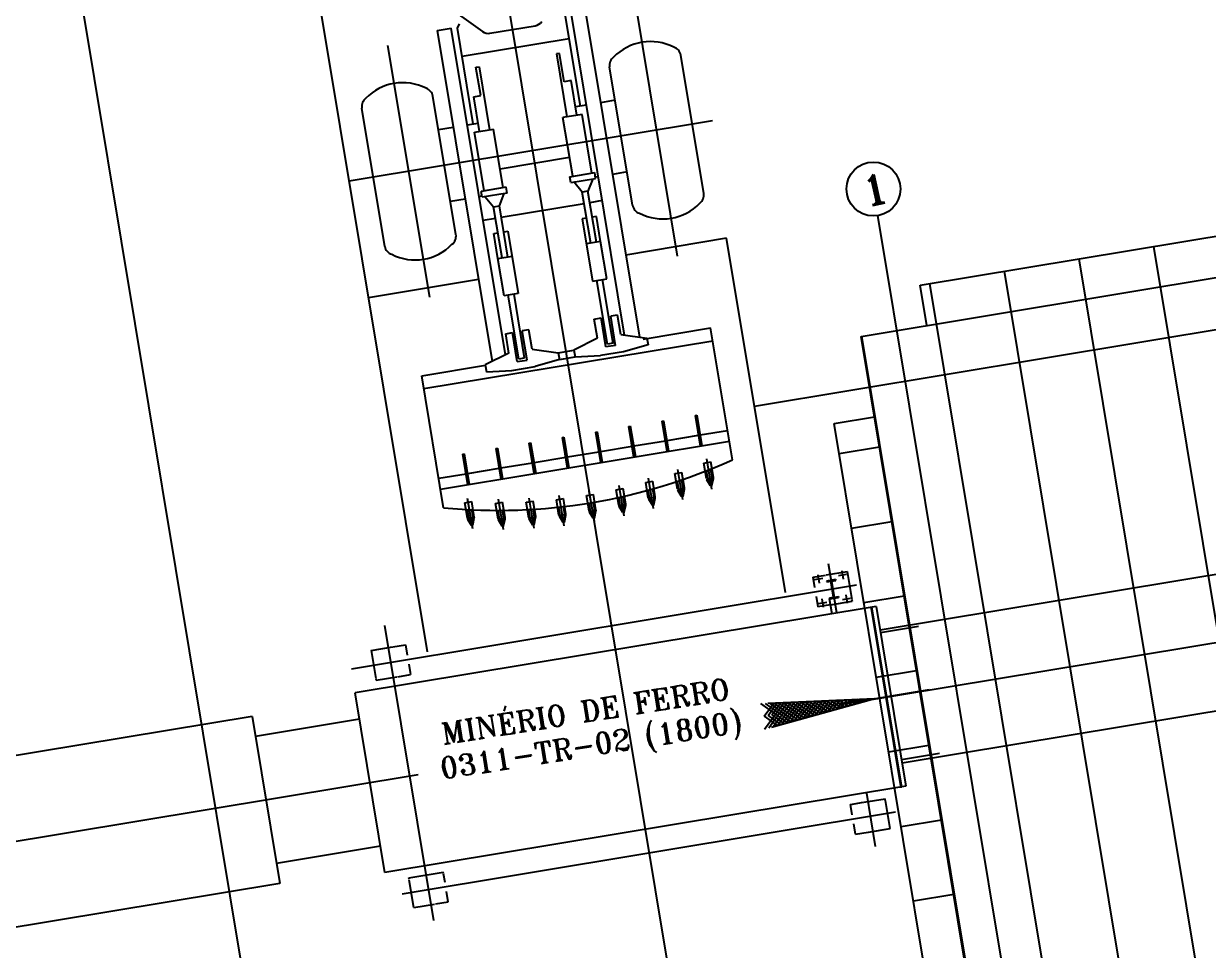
# Model space of a CAD drawing. Header units: millimetres. Extents: x -16232 to 52632, y -3739 to 20678.
# Drawn here: x 20314.3 to 20582.8, y 11947.2 to 12157.4 of the extents above; entities that cross this region are included whole.
import ezdxf
from ezdxf.enums import TextEntityAlignment as Align

# ---------------------------------------------------------------- set-up
doc = ezdxf.new("R2010")
doc.units = ezdxf.units.MM
doc.header["$LTSCALE"] = 300
doc.header["$MEASUREMENT"] = 0
doc.layers.add('CINZA-8', color=8, linetype='Continuous')
doc.styles.add('ROMANT', font='ROMANT', dxfattribs={"height": 0.2})

msp = doc.modelspace()

# ---------------------------------------------------------------- hatches: boundary and pattern name
at = {"layer": 'CINZA-8'}
h = msp.add_hatch(dxfattribs=at)
h.set_pattern_fill('LINE', color=256, scale=5.40113, angle=9.4254, style=0)
h.set_pattern_definition([(9.4254, (21588.958, 13735.794), (-2.80831, 16.91707), [])])
h.paths.add_polyline_path([(20508.214, 12061.748), (20499.073, 12060.23), (20535.019, 11843.692), (20544.16, 11845.209)])

# ---------------------------------------------------------------- linework, layer by layer
for p, q in [((20508.394, 12019.943), (23674.73, 12545.569)), ((20513.404, 11989.763), (23679.74, 12515.389)), ((20502.405, 12003.443), (22956.257, 12410.793)), ((20465.85, 11910.645), (20403.617, 12285.537)), ((20479.962, 12070.641), (21509.207, 12241.5)), ((20390.75, 11780.823), (20315.486, 12234.211)), ((20377.493, 12185.048), (20405.735, 12014.922)), ((20409.026, 12162.238), (20418.266, 12155.63)), ((20450.488, 12086.787), (20438.191, 12160.867)), ((20441.375, 12161.395), (20453.838, 12086.317)), ((20462.504, 12104.678), (20453.022, 12161.796)), ((20440.463, 12138.704), (20436.858, 12160.424)), ((20407.994, 12155.854), (20411.179, 12156.383)), ((20407.994, 12155.854), (20420.458, 12080.776)), ((20423.476, 12082.303), (20411.179, 12156.383)), ((20412.583, 12156.395), (20413.042, 12157.398)), ((20416.189, 12134.674), (20412.583, 12156.395)), ((20419.973, 12155.233), (20430.239, 12156.938)), ((20413.638, 12150.037), (20437.913, 12154.066)), ((20406.324, 12095.352), (20396.842, 12152.47)), ((20435.74, 12150.658), (20435.032, 12150.54)), ((20435.032, 12150.54), (20437.401, 12136.266)), ((20436.809, 12144.219), (20435.74, 12150.658)), ((20468.424, 12118.893), (20463.218, 12150.256)), ((20416.796, 12147.513), (20417.505, 12147.631)), ((20417.865, 12141.074), (20416.796, 12147.513)), ((20417.505, 12147.631), (20419.874, 12133.357)), ((20452.308, 12116.218), (20447.102, 12147.581)), ((20438.39, 12144.481), (20436.809, 12144.219)), ((20439.69, 12136.646), (20438.39, 12144.481)), ((20412.244, 12109.567), (20407.038, 12140.93)), ((20416.284, 12140.812), (20417.865, 12141.074)), ((20417.585, 12132.977), (20416.284, 12140.812)), ((20448.358, 12140.015), (20445.016, 12139.46)), ((20396.129, 12106.892), (20390.922, 12138.255)), ((20440.84, 12136.837), (20436.517, 12136.119)), ((20441.832, 12138.931), (20439.379, 12138.524)), ((20443.05, 12123.524), (20440.84, 12136.837)), ((20470.431, 12135.34), (20388.016, 12121.659)), ((20408.294, 12133.364), (20411.636, 12133.919)), ((20414.82, 12134.447), (20417.273, 12134.855)), ((20438.727, 12122.806), (20436.517, 12136.119)), ((20416.435, 12132.786), (20420.759, 12133.503)), ((20418.645, 12119.473), (20416.435, 12132.786)), ((20422.969, 12120.19), (20420.759, 12133.503)), ((20422.253, 12124.503), (20438.011, 12127.119)), ((20438.082, 12122.699), (20443.708, 12123.633)), ((20443.926, 12122.321), (20443.708, 12123.633)), ((20451.052, 12123.784), (20447.71, 12123.229)), ((20423.613, 12120.297), (20417.988, 12119.364)), ((20423.831, 12118.985), (20423.613, 12120.297)), ((20438.3, 12121.387), (20438.082, 12122.699)), ((20438.3, 12121.387), (20443.926, 12122.321)), ((20440.871, 12119.21), (20438.945, 12121.494)), ((20443.268, 12122.211), (20442.186, 12119.406)), ((20444.526, 12122.701), (20443.88, 12122.594)), ((20410.988, 12117.133), (20414.33, 12117.688)), ((20417.514, 12118.217), (20418.16, 12118.324)), ((20418.206, 12118.051), (20417.988, 12119.364)), ((20423.831, 12118.985), (20418.206, 12118.051)), ((20418.863, 12118.16), (20420.793, 12115.855)), ((20422.101, 12116.094), (20423.187, 12118.878)), ((20442.799, 12107.597), (20440.871, 12119.21)), ((20442.186, 12119.406), (20440.875, 12119.189)), ((20444.11, 12107.815), (20442.186, 12119.406)), ((20517.479, 12098.082), (20642.322, 12118.807)), ((20420.793, 12115.855), (20422.105, 12116.073)), ((20422.718, 12104.263), (20420.793, 12115.855)), ((20424.029, 12104.481), (20422.101, 12116.094)), ((20441.309, 12116.574), (20422.539, 12113.458)), ((20445.43, 12117.258), (20442.62, 12116.792)), ((20421.227, 12113.241), (20418.418, 12112.774)), ((20441.848, 12113.324), (20440.888, 12113.165)), ((20440.888, 12113.165), (20443.241, 12098.991)), ((20444.094, 12113.697), (20443.16, 12113.542)), ((20445.045, 12107.97), (20444.094, 12113.697)), ((20558.568, 11808.681), (20507.904, 12113.876)), ((20420.832, 12109.836), (20421.767, 12109.991)), ((20421.783, 12104.108), (20420.832, 12109.836)), ((20423.078, 12110.208), (20424.039, 12110.368)), ((20424.039, 12110.368), (20426.392, 12096.194)), ((20504.11, 12086.47), (20643.839, 12109.666)), ((20445.045, 12107.97), (20441.839, 12107.437)), ((20446.447, 12099.523), (20445.045, 12107.97)), ((20473.602, 12108.727), (20450.748, 12104.933)), ((20486.937, 12028.402), (20473.602, 12108.727)), ((20615.489, 11835.513), (20570.442, 12106.874)), ((20421.783, 12104.108), (20424.989, 12104.64)), ((20423.185, 12095.661), (20421.783, 12104.108)), ((20598.572, 11832.705), (20553.525, 12104.066)), ((20417.367, 12099.392), (20392.4, 12095.247)), ((20443.241, 12098.991), (20446.447, 12099.523)), ((20446.601, 12084.694), (20444.201, 12099.15)), ((20447.912, 12084.911), (20445.513, 12099.368)), ((20581.655, 11829.897), (20536.608, 12101.258)), ((20426.392, 12096.194), (20423.185, 12095.661)), ((20518.997, 12088.942), (20517.479, 12098.082)), ((20564.738, 11827.089), (20519.69, 12098.449)), ((20426.52, 12081.36), (20424.12, 12095.816)), ((20427.831, 12081.578), (20425.431, 12096.034)), ((20448.88, 12091.286), (20447.358, 12091.033)), ((20448.452, 12084.445), (20447.358, 12091.033)), ((20449.607, 12086.91), (20448.88, 12091.286)), ((20443.626, 12090.413), (20445.148, 12090.666)), ((20444.352, 12086.038), (20443.626, 12090.413)), ((20446.242, 12084.078), (20445.148, 12090.666)), ((20454.666, 12085.844), (20469.998, 12088.389)), ((20474.961, 12058.495), (20469.998, 12088.389)), ((20404.975, 12074.624), (20470.478, 12085.497)), ((20423.544, 12087.08), (20425.066, 12087.332)), ((20424.27, 12082.704), (20423.544, 12087.08)), ((20426.16, 12080.745), (20425.066, 12087.332)), ((20428.799, 12087.952), (20427.276, 12087.699)), ((20428.37, 12081.112), (20427.276, 12087.699)), ((20429.525, 12083.577), (20428.799, 12087.952)), ((20444.352, 12086.038), (20438.998, 12083.331)), ((20449.607, 12086.91), (20455.548, 12086.078)), ((20455.548, 12086.078), (20455.801, 12084.554)), ((20546.122, 11833.391), (20504.11, 12086.47)), ((20546.303, 11833.421), (20504.291, 12086.5)), ((20424.27, 12082.704), (20418.917, 12079.997)), ((20429.525, 12083.577), (20435.466, 12082.744)), ((20435.466, 12082.744), (20438.998, 12083.331)), ((20435.466, 12082.744), (20435.719, 12081.22)), ((20438.998, 12083.331), (20439.251, 12081.807)), ((20450.26, 12082.977), (20445.005, 12082.105)), ((20448.452, 12084.445), (20446.242, 12084.078)), ((20447.912, 12084.911), (20446.601, 12084.694)), ((20455.801, 12084.554), (20450.26, 12082.977)), ((20418.917, 12079.997), (20419.17, 12078.473)), ((20426.16, 12080.745), (20428.37, 12081.112)), ((20426.52, 12081.36), (20427.831, 12081.578)), ((20435.719, 12081.22), (20430.178, 12079.644)), ((20435.719, 12081.22), (20439.251, 12081.807)), ((20439.251, 12081.807), (20445.005, 12082.105)), ((20404.495, 12077.515), (20418.931, 12079.912)), ((20409.458, 12047.621), (20404.495, 12077.515)), ((20419.17, 12078.473), (20424.923, 12078.771)), ((20424.923, 12078.771), (20430.178, 12079.644)), ((20458.998, 12067.279), (20459.38, 12067.342)), ((20460.149, 12060.344), (20458.998, 12067.279)), ((20460.531, 12060.408), (20459.38, 12067.342)), ((20466.528, 12068.529), (20466.911, 12068.592)), ((20467.679, 12061.595), (20466.528, 12068.529)), ((20468.062, 12061.658), (20466.911, 12068.592)), ((20498.002, 12066.682), (20507.143, 12068.2)), ((20533.948, 11850.144), (20498.002, 12066.682)), ((20443.936, 12064.778), (20444.319, 12064.842)), ((20445.087, 12057.844), (20443.936, 12064.778)), ((20445.47, 12057.908), (20444.319, 12064.842)), ((20451.467, 12066.028), (20451.849, 12066.092)), ((20452.618, 12059.094), (20451.467, 12066.028)), ((20453.001, 12059.158), (20451.849, 12066.092)), ((20460.12, 12062.886), (20467.268, 12064.073)), ((20467.651, 12064.137), (20473.853, 12065.166)), ((20408.762, 12051.814), (20474.265, 12062.688)), ((20428.875, 12062.278), (20429.257, 12062.342)), ((20430.026, 12055.344), (20428.875, 12062.278)), ((20430.408, 12055.407), (20429.257, 12062.342)), ((20436.405, 12063.528), (20436.788, 12063.592)), ((20437.556, 12056.594), (20436.405, 12063.528)), ((20437.939, 12056.657), (20436.788, 12063.592)), ((20445.058, 12060.386), (20452.207, 12061.573)), ((20452.589, 12061.636), (20459.737, 12062.823)), ((20413.813, 12059.778), (20414.196, 12059.841)), ((20414.964, 12052.844), (20413.813, 12059.778)), ((20415.347, 12052.907), (20414.196, 12059.841)), ((20421.344, 12061.028), (20421.726, 12061.091)), ((20422.495, 12054.094), (20421.344, 12061.028)), ((20422.877, 12054.157), (20421.726, 12061.091)), ((20429.997, 12057.886), (20437.145, 12059.072)), ((20437.528, 12059.136), (20444.676, 12060.323)), ((20470.269, 12051.841), (20469.133, 12058.682)), ((20414.935, 12055.386), (20422.083, 12056.572)), ((20422.466, 12056.636), (20429.614, 12057.822)), ((20463.7, 12049.462), (20462.564, 12056.303)), ((20468.478, 12057.74), (20470.058, 12058.002)), ((20469.06, 12054.233), (20468.478, 12057.74)), ((20468.771, 12055.974), (20470.351, 12056.237)), ((20469.361, 12054.221), (20469.062, 12056.023)), ((20470.64, 12054.495), (20470.058, 12058.002)), ((20470.359, 12054.387), (20470.06, 12056.188)), ((20408.35, 12054.292), (20414.553, 12055.322)), ((20455.278, 12053.348), (20456.858, 12053.61)), ((20455.86, 12049.841), (20455.278, 12053.348)), ((20457.069, 12047.448), (20455.933, 12054.29)), ((20457.44, 12050.103), (20456.858, 12053.61)), ((20461.909, 12055.361), (20463.488, 12055.624)), ((20462.491, 12051.854), (20461.909, 12055.361)), ((20462.202, 12053.596), (20463.781, 12053.858)), ((20462.791, 12051.843), (20462.492, 12053.644)), ((20464.071, 12052.116), (20463.488, 12055.624)), ((20463.79, 12052.008), (20463.491, 12053.81)), ((20469.984, 12052.578), (20469.157, 12053.968)), ((20469.361, 12054.221), (20470.355, 12054.386)), ((20469.991, 12052.603), (20469.406, 12054.062)), ((20470.286, 12052.652), (20470.368, 12054.222)), ((20470.301, 12052.631), (20470.634, 12054.213)), ((20441.84, 12050.392), (20443.42, 12050.654)), ((20443.631, 12044.492), (20442.495, 12051.334)), ((20444.002, 12047.147), (20443.42, 12050.654)), ((20448.589, 12051.693), (20450.168, 12051.955)), ((20449.171, 12048.186), (20448.589, 12051.693)), ((20450.38, 12045.793), (20449.244, 12052.635)), ((20450.751, 12048.448), (20450.168, 12051.955)), ((20455.571, 12051.582), (20457.151, 12051.844)), ((20456.161, 12049.829), (20455.862, 12051.631)), ((20457.159, 12049.995), (20456.86, 12051.796)), ((20463.414, 12050.2), (20462.588, 12051.589)), ((20462.791, 12051.843), (20463.785, 12052.008)), ((20463.422, 12050.224), (20462.836, 12051.683)), ((20463.716, 12050.273), (20463.799, 12051.843)), ((20463.731, 12050.252), (20464.064, 12051.834)), ((20470.158, 12052.509), (20470.158, 12052.509)), ((20414.257, 12048.739), (20415.836, 12049.001)), ((20414.839, 12045.232), (20414.257, 12048.739)), ((20416.048, 12042.84), (20414.912, 12049.681)), ((20416.419, 12045.494), (20415.836, 12049.001)), ((20421.242, 12048.61), (20422.822, 12048.873)), ((20421.825, 12045.103), (20421.242, 12048.61)), ((20423.033, 12042.711), (20421.898, 12049.553)), ((20423.404, 12045.365), (20422.822, 12048.873)), ((20428.168, 12048.847), (20429.747, 12049.11)), ((20428.75, 12045.34), (20428.168, 12048.847)), ((20429.959, 12042.948), (20428.823, 12049.789)), ((20430.33, 12045.602), (20429.747, 12049.11)), ((20435.033, 12049.443), (20436.613, 12049.705)), ((20435.615, 12045.935), (20435.033, 12049.443)), ((20435.326, 12047.677), (20436.906, 12047.939)), ((20436.824, 12043.543), (20435.688, 12050.385)), ((20437.195, 12046.198), (20436.613, 12049.705)), ((20436.914, 12046.09), (20436.615, 12047.891)), ((20442.422, 12046.884), (20441.84, 12050.392)), ((20442.133, 12048.626), (20443.713, 12048.888)), ((20442.723, 12046.873), (20442.424, 12048.674)), ((20443.721, 12047.039), (20443.422, 12048.84)), ((20448.882, 12049.927), (20450.462, 12050.189)), ((20449.471, 12048.174), (20449.172, 12049.975)), ((20450.094, 12046.531), (20449.268, 12047.92)), ((20449.471, 12048.174), (20450.465, 12048.339)), ((20450.102, 12046.555), (20449.516, 12048.015)), ((20450.47, 12048.34), (20450.171, 12050.141)), ((20450.396, 12046.604), (20450.479, 12048.175)), ((20450.411, 12046.584), (20450.745, 12048.165)), ((20456.784, 12048.186), (20455.957, 12049.575)), ((20456.161, 12049.829), (20457.155, 12049.994)), ((20456.792, 12048.21), (20456.206, 12049.67)), ((20456.958, 12048.117), (20456.958, 12048.117)), ((20457.086, 12048.259), (20457.169, 12049.83)), ((20457.101, 12048.239), (20457.434, 12049.821)), ((20463.589, 12050.13), (20463.589, 12050.13)), ((20414.55, 12046.973), (20416.129, 12047.236)), ((20415.139, 12045.221), (20414.84, 12047.022)), ((20415.139, 12045.221), (20416.133, 12045.385)), ((20416.138, 12045.386), (20415.839, 12047.187)), ((20416.064, 12043.651), (20416.147, 12045.221)), ((20416.079, 12043.63), (20416.412, 12045.212)), ((20421.535, 12046.845), (20423.115, 12047.107)), ((20422.125, 12045.092), (20421.826, 12046.893)), ((20422.125, 12045.092), (20423.119, 12045.257)), ((20423.124, 12045.258), (20422.825, 12047.059)), ((20423.05, 12043.522), (20423.133, 12045.092)), ((20423.065, 12043.501), (20423.398, 12045.083)), ((20428.461, 12047.082), (20430.04, 12047.344)), ((20429.05, 12045.329), (20428.751, 12047.13)), ((20429.673, 12043.686), (20428.847, 12045.075)), ((20429.05, 12045.329), (20430.044, 12045.494)), ((20429.681, 12043.71), (20429.095, 12045.169)), ((20430.049, 12045.494), (20429.75, 12047.296)), ((20429.975, 12043.759), (20430.058, 12045.329)), ((20429.99, 12043.738), (20430.323, 12045.32)), ((20435.916, 12045.924), (20435.617, 12047.725)), ((20436.539, 12044.281), (20435.712, 12045.67)), ((20435.916, 12045.924), (20436.91, 12046.089)), ((20436.547, 12044.305), (20435.961, 12045.765)), ((20436.841, 12044.354), (20436.924, 12045.924)), ((20436.856, 12044.334), (20437.189, 12045.915)), ((20443.346, 12045.23), (20442.519, 12046.619)), ((20442.723, 12046.873), (20443.717, 12047.038)), ((20443.353, 12045.254), (20442.768, 12046.714)), ((20443.52, 12045.16), (20443.52, 12045.16)), ((20443.648, 12045.303), (20443.73, 12046.873)), ((20443.663, 12045.282), (20443.996, 12046.864)), ((20450.269, 12046.462), (20450.269, 12046.462)), ((20415.762, 12043.577), (20414.936, 12044.967)), ((20415.77, 12043.602), (20415.184, 12045.061)), ((20415.937, 12043.508), (20415.937, 12043.508)), ((20422.748, 12043.449), (20421.922, 12044.838)), ((20422.756, 12043.473), (20422.17, 12044.932)), ((20422.922, 12043.379), (20422.923, 12043.379)), ((20429.848, 12043.616), (20429.848, 12043.616)), ((20436.713, 12044.211), (20436.713, 12044.211)), ((20496.671, 12034.944), (20498.509, 12023.871)), ((20493.166, 12031.87), (20496.058, 12032.35)), ((20493.166, 12031.87), (20493.559, 12029.502)), ((20494.307, 12032.425), (20494.621, 12030.537)), ((20496.202, 12032.374), (20500.981, 12033.167)), ((20500.825, 12032.466), (20498.954, 12032.155)), ((20499.721, 12033.323), (20500.034, 12031.436)), ((20500.981, 12033.167), (20502.031, 12026.84)), ((20503.043, 12030.033), (20388.591, 12011.033)), ((20495.411, 12031.567), (20493.54, 12031.257)), ((20498.313, 12031.334), (20496.283, 12030.997)), ((20496.283, 12030.997), (20496.319, 12030.78)), ((20496.319, 12030.78), (20497.266, 12030.937)), ((20497.868, 12027.31), (20497.266, 12030.937)), ((20497.401, 12030.96), (20498.349, 12031.117)), ((20497.401, 12030.96), (20498.004, 12027.333)), ((20498.313, 12031.334), (20498.349, 12031.117)), ((20493.896, 12027.471), (20494.289, 12025.103)), ((20495.213, 12026.973), (20495.526, 12025.085)), ((20496.921, 12027.153), (20497.868, 12027.31)), ((20496.921, 12027.153), (20496.957, 12026.937)), ((20496.957, 12026.937), (20498.987, 12027.274)), ((20497.536, 12023.446), (20496.957, 12026.937)), ((20497.181, 12025.583), (20502.104, 12026.4)), ((20498.004, 12027.333), (20498.951, 12027.49)), ((20498.951, 12027.49), (20498.987, 12027.274)), ((20501.73, 12027.014), (20499.859, 12026.703)), ((20500.626, 12027.871), (20500.939, 12025.984)), ((20502.043, 12026.765), (20502.104, 12026.4)), ((20507.519, 12025.213), (20389.399, 12005.605)), ((20497.181, 12025.583), (20494.289, 12025.103)), ((20496.316, 12026.115), (20494.445, 12025.804)), ((20506.318, 12025.195), (20513.136, 11984.123)), ((20506.494, 12025.043), (20513.253, 11984.323)), ((20507.519, 12025.213), (20514.279, 11984.493)), ((20396.088, 12020.933), (20407.197, 11954.011)), ((20517.118, 12020.675), (20508.51, 12019.246)), ((20393.017, 12015.245), (20397.854, 12016.048)), ((20397.939, 12016.062), (20400.831, 12016.542)), ((20400.831, 12016.542), (20401.225, 12014.174)), ((20393.017, 12015.245), (20394.067, 12008.918)), ((20401.562, 12012.144), (20401.882, 12010.215)), ((20401.882, 12010.215), (20401.955, 12009.775)), ((20394.08, 12008.839), (20394.14, 12008.478)), ((20394.14, 12008.478), (20398.89, 12009.266)), ((20399.062, 12009.295), (20401.955, 12009.775)), ((20396.158, 11964.885), (20389.399, 12005.605)), ((20519.507, 12006.282), (20499.663, 12002.988)), ((20481.303, 12003.243), (20484.695, 12000.777)), ((20482.148, 12000.374), (20484.287, 12003.319)), ((20482.34, 12003.253), (20485.557, 12000.913)), ((20482.925, 12003.258), (20507.252, 12004.347)), ((20483.009, 12000.51), (20485.075, 12003.354)), ((20483.356, 12003.277), (20486.419, 12001.05)), ((20483.778, 11997.87), (20507.252, 12004.347)), ((20483.871, 12000.646), (20485.864, 12003.389)), ((20484.344, 12003.321), (20487.281, 12001.186)), ((20484.733, 12000.783), (20486.652, 12003.425)), ((20485.333, 12003.366), (20488.143, 12001.322)), ((20485.595, 12000.919), (20487.441, 12003.46)), ((20486.322, 12003.41), (20489.005, 12001.459)), ((20486.457, 12001.056), (20488.229, 12003.495)), ((20487.31, 12003.454), (20489.867, 12001.595)), ((20487.319, 12001.192), (20489.017, 12003.531)), ((20488.181, 12001.328), (20489.806, 12003.566)), ((20488.299, 12003.498), (20490.729, 12001.732)), ((20489.043, 12001.465), (20490.594, 12003.601)), ((20489.288, 12003.543), (20491.591, 12001.868)), ((20489.905, 12001.601), (20491.383, 12003.636)), ((20490.276, 12003.587), (20492.452, 12002.005)), ((20490.767, 12001.738), (20492.171, 12003.672)), ((20491.265, 12003.631), (20493.314, 12002.141)), ((20491.629, 12001.874), (20492.96, 12003.707)), ((20491.825, 12000.091), (20493.314, 12002.141)), ((20492.254, 12003.675), (20494.176, 12002.277)), ((20492.49, 12002.011), (20493.748, 12003.742)), ((20492.779, 12000.354), (20494.176, 12002.277)), ((20493.242, 12003.72), (20495.038, 12002.414)), ((20493.352, 12002.147), (20494.537, 12003.778)), ((20493.352, 12002.147), (20494.982, 12000.962)), ((20493.733, 12000.617), (20495.038, 12002.414)), ((20494.214, 12002.283), (20495.325, 12003.813)), ((20494.214, 12002.283), (20495.743, 12001.172)), ((20494.231, 12003.764), (20495.9, 12002.55)), ((20494.687, 12000.88), (20495.9, 12002.55)), ((20495.076, 12002.42), (20496.114, 12003.848)), ((20495.076, 12002.42), (20496.504, 12001.381)), ((20495.219, 12003.808), (20496.762, 12002.687)), ((20495.641, 12001.143), (20496.762, 12002.686)), ((20495.938, 12002.556), (20496.902, 12003.884)), ((20495.938, 12002.556), (20497.265, 12001.591)), ((20496.208, 12003.852), (20497.624, 12002.823)), ((20496.595, 12001.407), (20497.624, 12002.823)), ((20496.8, 12002.693), (20497.691, 12003.919)), ((20496.8, 12002.692), (20498.026, 12001.801)), ((20497.197, 12003.897), (20498.486, 12002.959)), ((20497.549, 12001.67), (20498.486, 12002.959)), ((20497.662, 12002.829), (20498.479, 12003.954)), ((20497.662, 12002.829), (20498.787, 12002.011)), ((20498.185, 12003.941), (20499.348, 12003.096)), ((20498.503, 12001.933), (20499.348, 12003.096)), ((20498.524, 12002.965), (20499.268, 12003.989)), ((20498.524, 12002.965), (20499.547, 12002.221)), ((20499.174, 12003.985), (20500.21, 12003.232)), ((20499.386, 12003.102), (20500.056, 12004.025)), ((20499.386, 12003.102), (20500.308, 12002.431)), ((20499.457, 12002.196), (20500.21, 12003.232)), ((20500.163, 12004.03), (20501.071, 12003.369)), ((20500.248, 12003.238), (20500.844, 12004.06)), ((20500.248, 12003.238), (20501.069, 12002.641)), ((20500.411, 12002.459), (20501.072, 12003.369)), ((20501.11, 12003.375), (20501.633, 12004.095)), ((20501.11, 12003.375), (20501.83, 12002.851)), ((20501.151, 12004.074), (20501.933, 12003.505)), ((20501.365, 12002.723), (20501.933, 12003.505)), ((20501.971, 12003.511), (20502.421, 12004.131)), ((20501.971, 12003.511), (20502.591, 12003.061)), ((20502.14, 12004.118), (20502.795, 12003.642)), ((20502.319, 12002.986), (20502.795, 12003.641)), ((20502.833, 12003.648), (20503.21, 12004.166)), ((20502.833, 12003.647), (20503.352, 12003.271)), ((20503.129, 12004.162), (20503.657, 12003.778)), ((20503.273, 12003.249), (20503.657, 12003.778)), ((20503.695, 12003.784), (20503.998, 12004.201)), ((20503.695, 12003.784), (20504.112, 12003.481)), ((20504.117, 12004.207), (20504.519, 12003.914)), ((20504.227, 12003.512), (20504.519, 12003.914)), ((20504.557, 12003.92), (20504.787, 12004.237)), ((20504.557, 12003.92), (20504.873, 12003.69)), ((20505.106, 12004.251), (20505.381, 12004.051)), ((20505.181, 12003.775), (20505.381, 12004.051)), ((20505.419, 12004.057), (20505.575, 12004.272)), ((20505.419, 12004.057), (20505.634, 12003.9)), ((20506.095, 12004.295), (20506.243, 12004.187)), ((20506.135, 12004.039), (20506.243, 12004.187)), ((20506.281, 12004.193), (20506.364, 12004.307)), ((20506.281, 12004.193), (20506.395, 12004.11)), ((20507.083, 12004.339), (20507.105, 12004.324)), ((20507.089, 12004.302), (20507.105, 12004.323)), ((20507.143, 12004.33), (20507.152, 12004.342)), ((20507.143, 12004.329), (20507.156, 12004.32)), ((20366.068, 12000.28), (20282.989, 11986.489)), ((20366.068, 12000.28), (20372.358, 11962.386)), ((20390.389, 11999.638), (20366.824, 11995.726)), ((20482.148, 12000.373), (20485.092, 11998.233)), ((20482.23, 11997.383), (20484.695, 12000.777)), ((20483.01, 12000.51), (20485.852, 11998.443)), ((20483.219, 11997.694), (20485.557, 12000.913)), ((20483.871, 12000.646), (20486.613, 11998.653)), ((20484.193, 11997.985), (20486.419, 12001.049)), ((20484.733, 12000.783), (20487.374, 11998.863)), ((20485.147, 11998.248), (20487.281, 12001.186)), ((20485.595, 12000.919), (20488.135, 11999.072)), ((20486.101, 11998.511), (20488.143, 12001.322)), ((20486.457, 12001.055), (20488.896, 11999.282)), ((20487.055, 11998.775), (20489.005, 12001.459)), ((20487.319, 12001.192), (20489.657, 11999.492)), ((20488.009, 11999.038), (20489.867, 12001.595)), ((20488.181, 12001.328), (20490.417, 11999.702)), ((20488.963, 11999.301), (20490.729, 12001.732)), ((20489.043, 12001.465), (20491.178, 11999.912)), ((20489.905, 12001.601), (20491.939, 12000.122)), ((20489.917, 11999.564), (20491.591, 12001.868)), ((20490.767, 12001.738), (20492.7, 12000.332)), ((20490.871, 11999.827), (20492.452, 12002.004)), ((20491.629, 12001.874), (20493.461, 12000.542)), ((20492.49, 12002.01), (20494.222, 12000.752)), ((20521.896, 11991.889), (20513.288, 11990.46)), ((20403.679, 11987.054), (20235.977, 11959.215)), ((20514.279, 11984.493), (20396.158, 11964.885)), ((20501.723, 11980.323), (20504.615, 11980.803)), ((20504.714, 11980.82), (20509.538, 11981.62)), ((20505.318, 11982.853), (20507.327, 11970.753)), ((20509.592, 11981.29), (20509.538, 11981.62)), ((20510.661, 11974.853), (20509.611, 11981.18)), ((20511.935, 11978.542), (20400.029, 11959.965)), ((20501.796, 11979.883), (20501.723, 11980.323)), ((20502.116, 11977.955), (20501.796, 11979.883)), ((20502.846, 11973.556), (20502.453, 11975.924)), ((20502.846, 11973.556), (20505.739, 11974.036)), ((20505.801, 11974.047), (20510.661, 11974.853)), ((20395.168, 11970.852), (20371.602, 11966.94)), ((20401.574, 11963.698), (20409.388, 11964.995)), ((20409.448, 11964.635), (20409.388, 11964.995)), ((20409.782, 11962.627), (20409.461, 11964.555)), ((20372.358, 11962.386), (20289.28, 11948.594)), ((20401.629, 11963.367), (20401.574, 11963.698)), ((20402.697, 11956.931), (20401.647, 11963.258)), ((20410.512, 11958.228), (20410.119, 11960.597)), ((20402.697, 11956.931), (20407.375, 11957.707)), ((20407.619, 11957.748), (20410.512, 11958.228))]:
    msp.add_line(p, q, dxfattribs=at)
msp.add_circle((20506.903, 12119.907), 6.114, dxfattribs=at)
for centre, radius, start, end in [((20429.864, 12159.197), 2.29, 279.42538, 324.42534), ((20419.598, 12157.492), 2.29, 234.42538, 279.42538), ((20456.354, 12141.726), 11.618, 62.83362, 136.01716), ((20460.958, 12149.881), 2.29, 9.42539, 72.2072), ((20449.361, 12147.956), 2.29, 126.64351, 189.42539), ((20400.174, 12132.4), 11.618, 62.83362, 136.01716), ((20404.779, 12140.555), 2.29, 9.42539, 72.2072), ((20393.181, 12138.63), 2.29, 126.64351, 189.42539), ((20466.165, 12118.518), 2.29, 306.64351, 9.42539), ((20454.567, 12116.593), 2.29, 189.42539, 252.2072), ((20459.172, 12124.749), 11.618, 242.83362, 316.01716), ((20409.985, 12109.192), 2.29, 306.64351, 9.42539), ((20398.388, 12107.267), 2.29, 189.42539, 252.2072), ((20402.992, 12115.423), 11.618, 242.83362, 316.01716), ((20421.864, 12175.614), 128.593, 264.46352, 294.38719), ((20469.813, 12054.358), 0.763, 189.42539, 210.75065), ((20470.114, 12054.347), 0.763, 189.42539, 201.86867), ((20469.606, 12054.262), 0.763, 356.98212, 9.42539), ((20469.887, 12054.37), 0.763, 348.1001, 9.42539), ((20463.244, 12051.979), 0.763, 189.42539, 210.75065), ((20463.545, 12051.968), 0.763, 189.42539, 201.86867), ((20463.037, 12051.883), 0.763, 356.98212, 9.42539), ((20463.317, 12051.991), 0.763, 348.1001, 9.42539), ((20470.115, 12052.657), 0.153, 210.75065, 279.42538), ((20470.133, 12052.66), 0.153, 201.86867, 279.42538), ((20470.133, 12052.66), 0.153, 279.42538, 356.98212), ((20470.151, 12052.663), 0.153, 279.42538, 348.1001), ((20449.924, 12048.311), 0.763, 189.42539, 210.75065), ((20450.225, 12048.299), 0.763, 189.42539, 201.86867), ((20449.717, 12048.215), 0.763, 356.98212, 9.42539), ((20449.998, 12048.323), 0.763, 348.1001, 9.42539), ((20456.613, 12049.966), 0.763, 189.42539, 210.75065), ((20456.914, 12049.954), 0.763, 189.42539, 201.86867), ((20456.915, 12048.264), 0.153, 210.75065, 279.42538), ((20456.933, 12048.267), 0.153, 201.86867, 279.42538), ((20456.933, 12048.267), 0.153, 279.42538, 356.98212), ((20456.951, 12048.27), 0.153, 279.42538, 348.1001), ((20456.406, 12049.87), 0.763, 356.98212, 9.42539), ((20456.687, 12049.978), 0.763, 348.1001, 9.42539), ((20463.545, 12050.278), 0.153, 210.75065, 279.42538), ((20463.564, 12050.281), 0.153, 201.86867, 279.42538), ((20463.564, 12050.281), 0.153, 279.42538, 356.98212), ((20463.582, 12050.284), 0.153, 279.42538, 348.1001), ((20415.592, 12045.357), 0.763, 189.42539, 210.75065), ((20415.893, 12045.346), 0.763, 189.42539, 201.86867), ((20415.385, 12045.261), 0.763, 356.98212, 9.42539), ((20415.666, 12045.369), 0.763, 348.1001, 9.42539), ((20422.578, 12045.228), 0.763, 189.42539, 210.75065), ((20422.878, 12045.217), 0.763, 189.42539, 201.86867), ((20422.37, 12045.133), 0.763, 356.98212, 9.42539), ((20422.651, 12045.24), 0.763, 348.1001, 9.42539), ((20429.503, 12045.465), 0.763, 189.42539, 210.75065), ((20429.804, 12045.454), 0.763, 189.42539, 201.86867), ((20429.296, 12045.369), 0.763, 356.98212, 9.42539), ((20429.576, 12045.477), 0.763, 348.1001, 9.42539), ((20436.368, 12046.06), 0.763, 189.42539, 210.75065), ((20436.669, 12046.049), 0.763, 189.42539, 201.86867), ((20436.161, 12045.965), 0.763, 356.98212, 9.42539), ((20436.442, 12046.073), 0.763, 348.1001, 9.42539), ((20443.175, 12047.009), 0.763, 189.42539, 210.75065), ((20443.476, 12046.998), 0.763, 189.42539, 201.86867), ((20443.477, 12045.308), 0.153, 210.75065, 279.42538), ((20443.495, 12045.311), 0.153, 201.86867, 279.42538), ((20443.495, 12045.311), 0.153, 279.42538, 356.98212), ((20443.513, 12045.314), 0.153, 279.42538, 348.1001), ((20442.968, 12046.914), 0.763, 356.98212, 9.42539), ((20443.249, 12047.022), 0.763, 348.1001, 9.42539), ((20450.225, 12046.609), 0.153, 210.75065, 279.42538), ((20450.244, 12046.612), 0.153, 201.86867, 279.42538), ((20450.244, 12046.612), 0.153, 279.42538, 356.98212), ((20450.262, 12046.615), 0.153, 279.42538, 348.1001), ((20415.893, 12043.656), 0.153, 210.75065, 279.42538), ((20415.912, 12043.659), 0.153, 201.86867, 279.42538), ((20415.912, 12043.659), 0.153, 279.42538, 356.98212), ((20415.93, 12043.662), 0.153, 279.42538, 348.1001), ((20422.879, 12043.527), 0.153, 210.75065, 279.42538), ((20422.897, 12043.53), 0.153, 201.86867, 279.42538), ((20422.898, 12043.53), 0.153, 279.42538, 356.98212), ((20422.916, 12043.533), 0.153, 279.42538, 348.1001), ((20429.804, 12043.764), 0.153, 210.75065, 279.42538), ((20429.823, 12043.767), 0.153, 201.86867, 279.42538), ((20429.823, 12043.767), 0.153, 279.42538, 356.98212), ((20429.841, 12043.77), 0.153, 279.42538, 348.1001), ((20436.67, 12044.359), 0.153, 210.75065, 279.42538), ((20436.688, 12044.362), 0.153, 201.86867, 279.42538), ((20436.688, 12044.362), 0.153, 279.42538, 356.98212), ((20436.706, 12044.365), 0.153, 279.42538, 348.1001)]:
    msp.add_arc(centre, radius, start, end, dxfattribs=at)

# ---------------------------------------------------------------- texts
at = {"layer": 'CINZA-8', "style": 'ROMANT', "width": 1.000511}
for s, height, rotation, p in [('1', 6.722, 12.58977, (20507.355, 12119.844)), ('MINÉRIO DE FERRO', 4.8016, 8.97713, (20441.507, 12002.272)), ('0311-TR-02 (1800)', 4.8016, 8.97713, (20442.898, 11993.494))]:
    msp.add_text(s, height=height, rotation=rotation, dxfattribs=at).set_placement(p, align=Align.MIDDLE)

doc.saveas('drawing.dxf')
